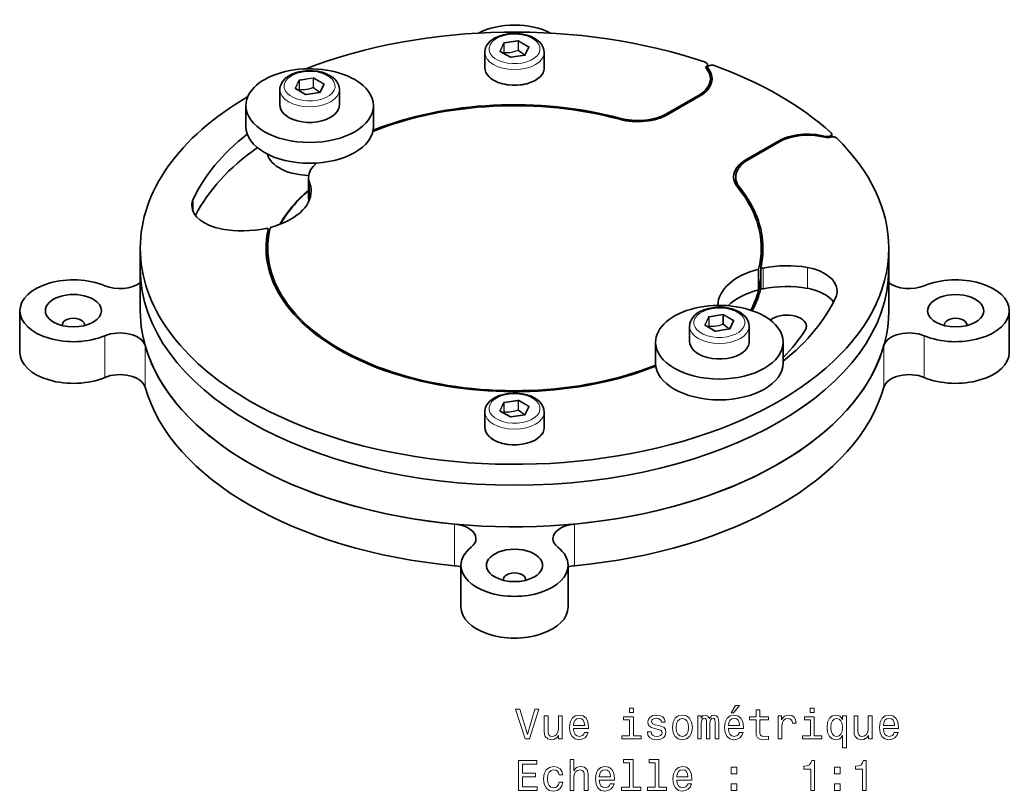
# Model space of a CAD drawing. Extents: x 305 to 976, y 16 to 672.
# Drawn here: x 703.9 to 820.2, y 581.2 to 671.9 of the extents above; entities that cross this region are included whole.
import ezdxf

# ---------------------------------------------------------------- set-up
doc = ezdxf.new("R2010")
doc.units = 0

msp = doc.modelspace()

# ---------------------------------------------------------------- linework, layer by layer
at = {"color": 7, "lineweight": 13, "ltscale": 0.025734}
for p, q in [((760.78, 669.13), (760.34, 668.19)), ((763.34, 667.73), (763.77, 668.66)), ((736.69, 664.76), (736.26, 663.82)), ((736.74, 664.71), (736.3, 663.77)), ((784.86, 636.94), (784.43, 636.01)), ((784.91, 636.9), (784.48, 635.96)), ((760.78, 626.86), (760.34, 625.92)), ((760.82, 626.81), (760.39, 625.88)), ((763.34, 625.46), (763.77, 626.4))]:
    msp.add_line(p, q, dxfattribs=at)
at = {"color": 7, "lineweight": 13, "ltscale": 0.025736}
for p, q in [((760.82, 669.08), (760.39, 668.15)), ((739.25, 663.36), (739.68, 664.29)), ((787.42, 635.55), (787.86, 636.48))]:
    msp.add_line(p, q, dxfattribs=at)
at = {"color": 7, "lineweight": 13, "ltscale": 0.026366}
for p, q in [((760.82, 668.02), (760.82, 669.08)), ((760.86, 668.05), (760.86, 669.1)), ((762.48, 668.3), (762.48, 669.35)), ((762.53, 668.29), (762.53, 669.34)), ((736.74, 663.65), (736.74, 664.71)), ((738.39, 663.92), (738.39, 664.98)), ((738.44, 663.92), (738.44, 664.97)), ((784.91, 635.84), (784.91, 636.9)), ((786.61, 636.1), (786.61, 637.16)), ((762.53, 626.02), (762.53, 627.07)), ((760.82, 625.76), (760.82, 626.81))]:
    msp.add_line(p, q, dxfattribs=at)
at = {"color": 7, "lineweight": 13, "ltscale": 0.040912}
for p, q in [((762.46, 669.42), (760.85, 669.17)), ((762.48, 669.35), (760.86, 669.1)), ((761.65, 667.44), (763.27, 667.69)), ((737.56, 663.07), (739.18, 663.32)), ((786.55, 637.24), (784.93, 636.99)), ((786.56, 637.17), (784.95, 636.92)), ((762.46, 627.15), (760.85, 626.9)), ((762.48, 627.08), (760.86, 626.83)), ((761.65, 625.17), (763.27, 625.42))]:
    msp.add_line(p, q, dxfattribs=at)
at = {"color": 7, "lineweight": 13, "ltscale": 0.034178}
for p, q in [((763.71, 668.66), (762.53, 669.34)), ((763.74, 668.72), (762.56, 669.4)), ((760.37, 668.14), (761.55, 667.45)), ((739.66, 664.35), (738.47, 665.03)), ((787.8, 636.48), (786.61, 637.16)), ((784.45, 635.96), (785.64, 635.27)), ((763.71, 626.39), (762.53, 627.07)), ((763.74, 626.45), (762.56, 627.13)), ((760.37, 625.87), (761.55, 625.19))]:
    msp.add_line(p, q, dxfattribs=at)
at = {"color": 7, "lineweight": 35, "ltscale": 0.044907}
for p, q in [((758.56, 666.22), (758.56, 668.02)), ((765.56, 666.22), (765.56, 668.02)), ((782.64, 634.04), (782.64, 635.84)), ((789.64, 634.04), (789.64, 635.84)), ((758.56, 623.96), (758.56, 625.75)), ((765.56, 623.96), (765.56, 625.75))]:
    msp.add_line(p, q, dxfattribs=at)
at = {"color": 7, "lineweight": 35, "ltscale": 0.000189516}
for p, q in [((760.39, 668.14), (760.39, 668.15)), ((784.48, 635.96), (784.47, 635.96)), ((760.39, 625.87), (760.39, 625.88))]:
    msp.add_line(p, q, dxfattribs=at)
at = {"color": 7, "lineweight": 35, "ltscale": 0.034177}
msp.add_line((760.39, 668.14), (761.58, 667.46), dxfattribs=at)
at = {"color": 7, "lineweight": 13, "ltscale": 0.002935}
for p, q in [((760.82, 668.02), (760.79, 667.91)), ((736.74, 663.65), (736.7, 663.54)), ((784.91, 635.84), (784.87, 635.73)), ((760.82, 625.76), (760.79, 625.64))]:
    msp.add_line(p, q, dxfattribs=at)
at = {"color": 7, "lineweight": 13, "ltscale": 0.0026}
for p, q in [((760.86, 667.99), (760.82, 667.89)), ((784.94, 635.81), (784.91, 635.71)), ((760.86, 625.72), (760.82, 625.62))]:
    msp.add_line(p, q, dxfattribs=at)
at = {"color": 7, "lineweight": 35, "ltscale": 0.040912}
for p, q in [((761.64, 667.45), (763.26, 667.7)), ((737.56, 663.08), (739.17, 663.33)), ((785.73, 635.27), (787.34, 635.52)), ((761.64, 625.18), (763.26, 625.43))]:
    msp.add_line(p, q, dxfattribs=at)
at = {"color": 7, "lineweight": 13, "ltscale": 0.001324}
msp.add_line((762.48, 668.3), (762.5, 668.25), dxfattribs=at)
at = {"color": 7, "lineweight": 13, "ltscale": 0.001085}
for p, q in [((762.53, 668.22), (762.5, 668.25)), ((786.61, 636.03), (786.58, 636.06)), ((762.53, 625.95), (762.5, 625.98))]:
    msp.add_line(p, q, dxfattribs=at)
at = {"color": 7, "lineweight": 13, "ltscale": 0.001073}
for p, q in [((762.56, 668.26), (762.53, 668.29)), ((786.64, 636.08), (786.61, 636.1)), ((762.56, 625.99), (762.53, 626.02))]:
    msp.add_line(p, q, dxfattribs=at)
at = {"color": 7, "lineweight": 35, "ltscale": 0.025734}
for p, q in [((763.29, 667.71), (763.73, 668.64)), ((787.38, 635.53), (787.81, 636.46)), ((763.29, 625.44), (763.73, 626.38))]:
    msp.add_line(p, q, dxfattribs=at)
at = {"color": 7, "lineweight": 13, "ltscale": 0.001213}
for p, q in [((763.71, 668.61), (763.71, 668.66)), ((739.62, 664.24), (739.62, 664.29)), ((787.8, 636.43), (787.8, 636.48)), ((763.71, 626.34), (763.71, 626.39))]:
    msp.add_line(p, q, dxfattribs=at)
at = {"color": 7, "lineweight": 35, "ltscale": 0.017064}
msp.add_line((784.75, 666.61), (784.75, 665.93), dxfattribs=at)
at = {"color": 7, "lineweight": 13, "ltscale": 0.010741}
msp.add_line((784.67, 666.46), (784.67, 666.03), dxfattribs=at)
at = {"color": 7, "lineweight": 35, "ltscale": 0.008913}
msp.add_line((784.77, 666.25), (784.77, 665.89), dxfattribs=at)
at = {"color": 7, "lineweight": 13, "ltscale": 0.007735}
msp.add_line((784.82, 666.13), (784.82, 665.82), dxfattribs=at)
at = {"color": 7, "lineweight": 13, "ltscale": 0.040914}
for p, q in [((738.38, 665.05), (736.76, 664.8)), ((738.39, 664.98), (736.77, 664.73)), ((785.74, 635.26), (787.35, 635.51))]:
    msp.add_line(p, q, dxfattribs=at)
at = {"color": 7, "lineweight": 13, "ltscale": 0.026364}
for p, q in [((736.77, 663.67), (736.77, 664.73)), ((784.95, 635.86), (784.95, 636.92)), ((786.56, 636.11), (786.56, 637.17)), ((762.48, 626.03), (762.48, 627.08)), ((760.86, 625.78), (760.86, 626.83))]:
    msp.add_line(p, q, dxfattribs=at)
at = {"color": 7, "lineweight": 13, "ltscale": 0.034176}
for p, q in [((739.62, 664.29), (738.44, 664.97)), ((736.28, 663.77), (737.47, 663.08)), ((787.83, 636.54), (786.65, 637.22))]:
    msp.add_line(p, q, dxfattribs=at)
at = {"color": 7, "lineweight": 35, "ltscale": 0.025735}
msp.add_line((739.21, 663.34), (739.64, 664.27), dxfattribs=at)
at = {"color": 7, "lineweight": 35, "ltscale": 0.020209}
msp.add_line((785.08, 664.11), (785.08, 664.92), dxfattribs=at)
at = {"color": 7, "lineweight": 35, "ltscale": 0.044908}
for p, q in [((734.47, 661.85), (734.47, 663.65)), ((741.47, 661.85), (741.47, 663.65))]:
    msp.add_line(p, q, dxfattribs=at)
at = {"color": 7, "lineweight": 35, "ltscale": 0.000190735}
msp.add_line((736.31, 663.77), (736.3, 663.77), dxfattribs=at)
at = {"color": 7, "lineweight": 35, "ltscale": 0.034176}
for p, q in [((736.31, 663.77), (737.49, 663.09)), ((784.48, 635.96), (785.66, 635.27)), ((760.39, 625.87), (761.58, 625.19))]:
    msp.add_line(p, q, dxfattribs=at)
at = {"color": 7, "lineweight": 13, "ltscale": 0.002601}
msp.add_line((736.77, 663.62), (736.74, 663.52), dxfattribs=at)
at = {"color": 7, "lineweight": 13, "ltscale": 0.001325}
for p, q in [((738.39, 663.92), (738.41, 663.88)), ((786.56, 636.11), (786.58, 636.06)), ((762.48, 626.03), (762.5, 625.98))]:
    msp.add_line(p, q, dxfattribs=at)
at = {"color": 7, "lineweight": 13, "ltscale": 0.001084}
msp.add_line((738.44, 663.85), (738.41, 663.88), dxfattribs=at)
at = {"color": 7, "lineweight": 13, "ltscale": 0.001072}
msp.add_line((738.47, 663.89), (738.44, 663.92), dxfattribs=at)
at = {"color": 7, "lineweight": 35, "ltscale": 0.104426}
for p, q in [((783.67, 662.96), (780.05, 660.87)), ((793.15, 657.49), (789.53, 655.4))]:
    msp.add_line(p, q, dxfattribs=at)
at = {"color": 7, "lineweight": 35, "ltscale": 0.107292}
msp.add_line((783.81, 662.88), (780.09, 660.73), dxfattribs=at)
at = {"color": 7, "lineweight": 13, "ltscale": 0.004082}
msp.add_line((783.67, 662.96), (783.67, 662.79), dxfattribs=at)
at = {"color": 7, "lineweight": 35, "ltscale": 0.061237}
for p, q in [((730.47, 659.32), (730.47, 661.77)), ((745.47, 659.32), (745.47, 661.77)), ((718.06, 642.56), (718.06, 645.01)), ((778.64, 631.51), (778.64, 633.96)), ((793.64, 631.51), (793.64, 633.96))]:
    msp.add_line(p, q, dxfattribs=at)
at = {"color": 7, "lineweight": 13, "ltscale": 0.004076}
msp.add_line((780.05, 660.87), (780.05, 660.71), dxfattribs=at)
at = {"color": 7, "lineweight": 13, "ltscale": 0.003188}
msp.add_line((774.4, 660.29), (774.4, 660.17), dxfattribs=at)
at = {"color": 7, "lineweight": 35, "ltscale": 0.007791}
msp.add_line((799.35, 658.41), (799.35, 658.1), dxfattribs=at)
at = {"color": 7, "lineweight": 35, "ltscale": 0.107291}
msp.add_line((789.29, 655.42), (793, 657.57), dxfattribs=at)
at = {"color": 7, "lineweight": 13, "ltscale": 0.004083}
msp.add_line((793, 657.57), (793, 657.41), dxfattribs=at)
at = {"color": 7, "lineweight": 13, "ltscale": 0.003087}
msp.add_line((798.64, 658.15), (798.64, 658.02), dxfattribs=at)
at = {"color": 7, "lineweight": 13, "ltscale": 0.004337}
msp.add_line((789.29, 655.25), (789.29, 655.42), dxfattribs=at)
at = {"color": 7, "lineweight": 35, "ltscale": 0.061238}
for p, q in [((737.85, 650.88), (737.85, 653.33)), ((806.06, 642.56), (806.06, 645.01)), ((790.76, 640.1), (790.76, 642.55)), ((791.02, 642.78), (791.02, 640.33))]:
    msp.add_line(p, q, dxfattribs=at)
at = {"color": 7, "lineweight": 13, "ltscale": 0.049371}
msp.add_line((737.97, 650.75), (737.97, 652.72), dxfattribs=at)
at = {"color": 7, "lineweight": 35, "ltscale": 0.021512}
msp.add_line((788.06, 652.5), (788.06, 653.36), dxfattribs=at)
at = {"color": 7, "lineweight": 13, "ltscale": 0.006943}
msp.add_line((788.53, 651.86), (788.53, 652.14), dxfattribs=at)
at = {"color": 7, "lineweight": 13, "ltscale": 0.036832}
msp.add_line((724.29, 649.29), (724.29, 650.76), dxfattribs=at)
at = {"color": 7, "lineweight": 35, "ltscale": 0.030176}
msp.add_line((733.1, 647.23), (733.1, 646.03), dxfattribs=at)
at = {"color": 7, "lineweight": 13, "ltscale": 0.030209}
msp.add_line((733.1, 647.22), (733.1, 646.01), dxfattribs=at)
at = {"color": 7, "lineweight": 35, "ltscale": 0.049246}
msp.add_line((733.04, 643.04), (733.04, 645.01), dxfattribs=at)
at = {"color": 7, "lineweight": 35, "ltscale": 0.049205}
msp.add_line((791.07, 643.04), (791.07, 645.01), dxfattribs=at)
at = {"color": 7, "lineweight": 35, "ltscale": 0.122475}
for p, q in [((718.06, 637.66), (718.06, 642.56)), ((806.06, 637.66), (806.06, 642.56)), ((703.9, 637.66), (703.9, 632.76)), ((820.22, 637.66), (820.22, 632.76)), ((755.76, 607.72), (755.76, 602.82)), ((768.36, 607.72), (768.36, 602.82))]:
    msp.add_line(p, q, dxfattribs=at)
at = {"color": 7, "lineweight": 13, "ltscale": 0.061238}
msp.add_line((791.28, 642.67), (791.28, 640.22), dxfattribs=at)
at = {"color": 7, "lineweight": 13, "ltscale": 0.061237}
msp.add_line((796.49, 640.3), (796.49, 642.74), dxfattribs=at)
at = {"color": 7, "lineweight": 13, "ltscale": 0.122475}
for p, q in [((713.9, 629.82), (713.9, 634.72)), ((810.21, 634.72), (810.21, 629.82)), ((718.62, 628.69), (718.62, 633.59)), ((805.49, 633.59), (805.49, 628.69)), ((755.01, 607.69), (755.01, 612.58)), ((769.1, 607.69), (769.1, 612.58))]:
    msp.add_line(p, q, dxfattribs=at)
at = {"color": 7, "lineweight": 35}
for points in [[(765.56, 668.02), (765.52, 668.34), (765.44, 668.6), (765.28, 668.91), (765.04, 669.21), (764.78, 669.44), (764.46, 669.66), (764.01, 669.89), (763.51, 670.06), (762.98, 670.18), (762.43, 670.24), (761.87, 670.25), (761.32, 670.2), (760.78, 670.1), (760.27, 669.95), (759.8, 669.74), (759.47, 669.54), (759.17, 669.31), (758.92, 669.03), (758.73, 668.74)], [(741.47, 663.65), (741.44, 663.97), (741.36, 664.23), (741.19, 664.54), (740.96, 664.84), (740.69, 665.07), (740.37, 665.29), (739.92, 665.51), (739.43, 665.69), (738.9, 665.81), (738.35, 665.87), (737.79, 665.88), (737.23, 665.83), (736.69, 665.73), (736.18, 665.58), (735.72, 665.37), (735.38, 665.17), (735.09, 664.94), (734.84, 664.66), (734.65, 664.36)], [(758.56, 666.22), (758.59, 665.96), (758.68, 665.68), (758.84, 665.41), (759.06, 665.15), (759.33, 664.92), (759.66, 664.72), (760.12, 664.5), (760.64, 664.34), (761.2, 664.22), (761.78, 664.17), (762.37, 664.17), (762.95, 664.23), (763.5, 664.35), (764.02, 664.51), (764.48, 664.73), (764.8, 664.94), (765.07, 665.17), (765.29, 665.43), (765.41, 665.63)], [(734.47, 661.85), (734.5, 661.59), (734.59, 661.31), (734.75, 661.04), (734.97, 660.78), (735.25, 660.55), (735.57, 660.35), (736.03, 660.13), (736.55, 659.97), (737.11, 659.85), (737.69, 659.8), (738.28, 659.8), (738.86, 659.86), (739.42, 659.97), (739.93, 660.14), (740.39, 660.36), (740.71, 660.57), (740.98, 660.8), (741.2, 661.06), (741.32, 661.26)], [(789.64, 635.84), (789.61, 636.16), (789.53, 636.41), (789.36, 636.73), (789.13, 637.02), (788.86, 637.26), (788.54, 637.48), (788.1, 637.7), (787.6, 637.87), (787.07, 637.99), (786.52, 638.06), (785.96, 638.07), (785.4, 638.02), (784.86, 637.92), (784.36, 637.77), (783.89, 637.56), (783.55, 637.36), (783.26, 637.12), (783.01, 636.85), (782.82, 636.55)], [(782.64, 634.04), (782.67, 633.78), (782.77, 633.49), (782.93, 633.22), (783.15, 632.97), (783.42, 632.74), (783.74, 632.54), (784.21, 632.32), (784.73, 632.15), (785.28, 632.04), (785.86, 631.99), (786.45, 631.99), (787.04, 632.05), (787.59, 632.16), (788.11, 632.33), (788.57, 632.55), (788.89, 632.76), (789.16, 632.99), (789.37, 633.24), (789.49, 633.44)], [(765.56, 625.75), (765.52, 626.07), (765.44, 626.33), (765.28, 626.64), (765.04, 626.94), (764.78, 627.18), (764.46, 627.39), (764.01, 627.62), (763.51, 627.79), (762.98, 627.91), (762.43, 627.97), (761.87, 627.98), (761.32, 627.93), (760.78, 627.83), (760.27, 627.68), (759.8, 627.47), (759.47, 627.27), (759.17, 627.04), (758.92, 626.76), (758.73, 626.47)], [(758.56, 623.96), (758.59, 623.69), (758.68, 623.41), (758.84, 623.14), (759.06, 622.88), (759.33, 622.65), (759.66, 622.45), (760.12, 622.23), (760.64, 622.07), (761.2, 621.95), (761.78, 621.9), (762.37, 621.9), (762.95, 621.96), (763.5, 622.08), (764.02, 622.24), (764.48, 622.46), (764.8, 622.67), (765.07, 622.9), (765.29, 623.16), (765.41, 623.36)]]:
    msp.add_lwpolyline(points, dxfattribs=at)
at = {"color": 7, "lineweight": 13}
for points in [[(762.48, 668.3), (762.09, 668.16), (761.67, 668.06), (761.25, 668.03), (760.86, 668.05)], [(762.5, 668.25), (762, 668.08), (761.51, 667.99), (761.19, 667.98), (760.86, 667.99)], [(762.53, 668.22), (762.91, 667.92), (763.28, 667.7)], [(762.56, 668.26), (762.72, 668.12), (763.05, 667.88), (763.31, 667.74)], [(738.39, 663.92), (738, 663.79), (737.58, 663.69), (737.16, 663.66), (736.77, 663.67)], [(738.41, 663.88), (737.91, 663.71), (737.43, 663.62), (737.1, 663.61), (736.77, 663.62)], [(738.44, 663.85), (738.82, 663.55), (739.19, 663.33)], [(738.47, 663.89), (738.63, 663.75), (738.96, 663.51), (739.22, 663.37)], [(786.58, 636.06), (786.08, 635.9), (785.6, 635.81), (785.28, 635.8), (784.94, 635.81)], [(786.56, 636.11), (786.18, 635.98), (785.76, 635.88), (785.34, 635.85), (784.95, 635.86)], [(786.61, 636.03), (786.99, 635.73), (787.36, 635.52)], [(786.64, 636.08), (786.81, 635.94), (787.13, 635.7), (787.39, 635.56)], [(762.48, 626.03), (762.09, 625.89), (761.67, 625.8), (761.25, 625.76), (760.86, 625.78)], [(762.5, 625.98), (762, 625.81), (761.51, 625.73), (761.19, 625.71), (760.86, 625.72)], [(762.53, 625.95), (762.91, 625.65), (763.28, 625.43)], [(762.56, 625.99), (762.72, 625.85), (763.05, 625.61), (763.31, 625.47)]]:
    msp.add_lwpolyline(points, dxfattribs=at)
for points in [[(776.05, 590.95), (775.58, 590.95), (775.58, 590.44), (776.05, 590.44)], [(787.51, 590.4), (787.81, 590.4), (788.51, 591.26), (788.02, 591.26)], [(797.3, 590.95), (796.83, 590.95), (796.83, 590.44), (797.3, 590.44)], [(764.45, 590.83), (763.57, 587.85), (762.67, 590.83), (762.19, 590.83), (763.32, 587.33), (763.83, 587.33), (764.93, 590.83)], [(767.65, 590.03), (767.21, 590.03), (767.21, 588.47), (767.16, 588.11), (767.01, 587.84), (766.79, 587.68), (766.49, 587.63), (766.25, 587.67), (766.1, 587.79), (766.02, 588), (766, 588.29), (766, 590.03), (765.55, 590.03), (765.55, 588.25), (765.57, 587.9), (765.66, 587.6), (765.96, 587.33), (766.42, 587.23), (766.68, 587.26), (766.89, 587.36), (767.08, 587.51), (767.23, 587.74), (767.23, 587.33), (767.65, 587.33)], [(768.99, 588.55), (770.77, 588.55), (770.77, 588.76), (770.69, 589.34), (770.47, 589.77), (770.12, 590.03), (769.65, 590.13), (769.19, 590.03), (768.83, 589.75), (768.61, 589.29), (768.53, 588.68), (768.6, 588.06), (768.83, 587.61), (769.18, 587.33), (769.63, 587.23), (770.02, 587.29), (770.35, 587.47), (770.58, 587.74), (770.72, 588.1), (770.28, 588.1), (770.19, 587.9), (770.06, 587.75), (769.69, 587.63), (769.4, 587.68), (769.18, 587.86), (769.04, 588.15), (768.99, 588.54)], [(776.03, 587.7), (776.03, 589.94), (774.89, 589.94), (774.89, 589.56), (775.59, 589.56), (775.59, 587.7), (774.68, 587.7), (774.68, 587.33), (776.95, 587.33), (776.95, 587.7)], [(779.04, 588.9), (778.61, 589), (778.29, 589.12), (778.18, 589.36), (778.22, 589.52), (778.32, 589.65), (778.49, 589.72), (778.74, 589.75), (778.98, 589.72), (779.16, 589.63), (779.28, 589.49), (779.33, 589.31), (779.77, 589.31), (779.77, 589.32), (779.69, 589.65), (779.49, 589.91), (779.16, 590.07), (778.74, 590.13), (778.31, 590.07), (778, 589.9), (777.8, 589.66), (777.74, 589.34), (777.79, 589.04), (777.93, 588.83), (778.16, 588.68), (778.5, 588.57), (778.99, 588.45), (779.29, 588.32), (779.38, 588.22), (779.41, 588.07), (779.36, 587.89), (779.24, 587.74), (779.04, 587.65), (778.78, 587.62), (778.5, 587.65), (778.3, 587.76), (778.16, 587.93), (778.11, 588.17), (777.68, 588.17), (777.75, 587.76), (777.96, 587.47), (778.29, 587.29), (778.74, 587.23), (779.21, 587.29), (779.56, 587.47), (779.77, 587.75), (779.85, 588.12), (779.79, 588.44), (779.64, 588.66), (779.38, 588.8)], [(780.62, 588.68), (780.7, 588.06), (780.93, 587.61), (781.3, 587.33), (781.79, 587.23), (782.28, 587.33), (782.65, 587.6), (782.88, 588.06), (782.97, 588.68), (782.88, 589.29), (782.65, 589.75), (782.28, 590.03), (781.79, 590.13), (781.3, 590.03), (780.93, 589.75), (780.7, 589.29)], [(783.61, 587.33), (784.01, 587.33), (784.01, 589.14), (784.04, 589.41), (784.12, 589.6), (784.23, 589.72), (784.38, 589.77), (784.5, 589.73), (784.58, 589.62), (784.63, 589.45), (784.64, 589.23), (784.64, 587.33), (785.02, 587.33), (785.02, 589.14), (785.05, 589.4), (785.12, 589.6), (785.25, 589.72), (785.4, 589.77), (785.52, 589.73), (785.6, 589.62), (785.65, 589.23), (785.65, 587.33), (786.06, 587.33), (786.06, 589.2), (786.03, 589.58), (785.95, 589.88), (785.79, 590.06), (785.53, 590.13), (785.22, 590.03), (784.98, 589.74), (784.8, 590.02), (784.48, 590.13), (784.2, 590.03), (784, 589.75), (784, 590.03), (783.61, 590.03)], [(787.21, 588.55), (788.98, 588.55), (788.99, 588.76), (788.91, 589.34), (788.68, 589.77), (788.33, 590.03), (787.86, 590.13), (787.4, 590.03), (787.05, 589.75), (786.82, 589.29), (786.74, 588.68), (786.82, 588.06), (787.05, 587.61), (787.39, 587.33), (787.85, 587.23), (788.24, 587.29), (788.56, 587.47), (788.8, 587.74), (788.94, 588.1), (788.5, 588.1), (788.41, 587.9), (788.28, 587.75), (787.9, 587.63), (787.62, 587.68), (787.4, 587.86), (787.26, 588.15), (787.21, 588.54)], [(790.45, 589.56), (790.45, 588.21), (790.48, 587.77), (790.62, 587.47), (790.9, 587.29), (791.38, 587.23), (791.91, 587.25), (791.91, 587.64), (791.52, 587.61), (791.18, 587.65), (790.99, 587.77), (790.91, 587.99), (790.89, 588.28), (790.89, 589.56), (791.91, 589.56), (791.91, 589.94), (790.89, 589.94), (790.89, 590.73), (790.45, 590.73), (790.45, 589.94), (789.68, 589.94), (789.68, 589.56)], [(793.06, 587.33), (793.5, 587.33), (793.5, 588.87), (793.55, 589.25), (793.68, 589.51), (793.9, 589.68), (794.2, 589.73), (794.42, 589.7), (794.59, 589.59), (794.69, 589.42), (794.73, 589.19), (795.18, 589.19), (795.11, 589.6), (794.95, 589.89), (794.67, 590.07), (794.29, 590.13), (794.04, 590.09), (793.81, 589.99), (793.62, 589.82), (793.46, 589.58), (793.46, 590.03), (793.06, 590.03)], [(797.28, 587.7), (797.28, 589.94), (796.14, 589.94), (796.14, 589.56), (796.84, 589.56), (796.84, 587.7), (795.93, 587.7), (795.93, 587.33), (798.2, 587.33), (798.2, 587.7)], [(800.63, 589.61), (800.47, 589.84), (800.29, 590), (800.09, 590.09), (799.85, 590.13), (799.42, 590.03), (799.09, 589.75), (798.87, 589.29), (798.8, 588.68), (798.87, 588.07), (799.09, 587.61), (799.42, 587.33), (799.85, 587.23), (800.09, 587.26), (800.29, 587.35), (800.47, 587.5), (800.63, 587.74), (800.63, 586.28), (801.07, 586.28), (801.07, 590.03), (800.63, 590.03)], [(804.09, 590.03), (803.64, 590.03), (803.64, 588.47), (803.59, 588.11), (803.45, 587.84), (803.22, 587.68), (802.92, 587.63), (802.68, 587.67), (802.53, 587.79), (802.45, 588), (802.43, 588.29), (802.43, 590.03), (801.98, 590.03), (801.98, 588.25), (802, 587.9), (802.09, 587.6), (802.39, 587.33), (802.86, 587.23), (803.11, 587.26), (803.33, 587.36), (803.51, 587.51), (803.66, 587.74), (803.66, 587.33), (804.09, 587.33)], [(805.42, 588.55), (807.2, 588.55), (807.2, 588.76), (807.12, 589.34), (806.9, 589.77), (806.55, 590.03), (806.08, 590.13), (805.62, 590.03), (805.27, 589.75), (805.04, 589.29), (804.96, 588.68), (805.04, 588.06), (805.26, 587.61), (805.61, 587.33), (806.06, 587.23), (806.46, 587.29), (806.78, 587.47), (807.02, 587.74), (807.15, 588.1), (806.71, 588.1), (806.62, 587.9), (806.49, 587.75), (806.12, 587.63), (805.83, 587.68), (805.61, 587.86), (805.47, 588.15), (805.42, 588.54)], [(768.99, 588.92), (769.05, 589.27), (769.18, 589.53), (769.39, 589.69), (769.66, 589.74), (769.93, 589.69), (770.14, 589.53), (770.26, 589.27), (770.31, 588.92)], [(781.07, 588.68), (781.11, 589.14), (781.26, 589.46), (781.48, 589.67), (781.79, 589.74), (782.09, 589.67), (782.32, 589.47), (782.46, 589.14), (782.51, 588.68), (782.46, 588.22), (782.32, 587.89), (782.09, 587.69), (781.79, 587.62), (781.48, 587.69), (781.26, 587.89), (781.11, 588.22)], [(787.21, 588.92), (787.26, 589.27), (787.4, 589.53), (787.61, 589.69), (787.88, 589.74), (788.15, 589.69), (788.35, 589.53), (788.48, 589.27), (788.52, 588.92)], [(799.25, 588.68), (799.3, 589.13), (799.44, 589.46), (799.65, 589.66), (799.93, 589.73), (800.22, 589.66), (800.44, 589.46), (800.57, 589.14), (800.62, 588.68), (800.57, 588.22), (800.44, 587.9), (800.22, 587.69), (799.93, 587.63), (799.65, 587.69), (799.44, 587.9), (799.3, 588.23)], [(805.42, 588.92), (805.48, 589.27), (805.61, 589.53), (805.82, 589.69), (806.09, 589.74), (806.36, 589.69), (806.57, 589.53), (806.69, 589.27), (806.74, 588.92)], [(762.52, 581.28), (764.73, 581.28), (764.73, 581.7), (762.98, 581.7), (762.98, 582.89), (764.54, 582.89), (764.54, 583.31), (762.98, 583.31), (762.98, 584.35), (764.69, 584.35), (764.69, 584.78), (762.52, 584.78)], [(767.29, 583.09), (767.73, 583.09), (767.64, 583.49), (767.42, 583.81), (767.08, 584.01), (766.65, 584.08), (766.16, 583.98), (765.79, 583.7), (765.56, 583.24), (765.48, 582.62), (765.56, 582.01), (765.78, 581.56), (766.14, 581.28), (766.63, 581.18), (767.06, 581.26), (767.4, 581.47), (767.63, 581.8), (767.74, 582.25), (767.31, 582.25), (767.24, 581.96), (767.09, 581.75), (766.89, 581.62), (766.65, 581.58), (766.34, 581.65), (766.12, 581.85), (765.98, 582.18), (765.93, 582.64), (765.98, 583.09), (766.12, 583.42), (766.35, 583.62), (766.65, 583.69), (766.91, 583.65), (767.1, 583.53), (767.24, 583.34)], [(768.6, 581.28), (769.05, 581.28), (769.05, 582.84), (769.09, 583.2), (769.24, 583.46), (769.47, 583.62), (769.77, 583.68), (770.01, 583.63), (770.16, 583.5), (770.24, 583.27), (770.26, 582.97), (770.26, 581.28), (770.71, 581.28), (770.71, 583.06), (770.69, 583.42), (770.59, 583.71), (770.3, 583.99), (769.83, 584.08), (769.58, 584.05), (769.36, 583.95), (769.18, 583.8), (769.05, 583.59), (769.05, 584.9), (768.6, 584.9)], [(772.03, 582.5), (773.8, 582.5), (773.81, 582.71), (773.73, 583.29), (773.5, 583.72), (773.15, 583.99), (772.68, 584.08), (772.22, 583.98), (771.87, 583.7), (771.64, 583.24), (771.56, 582.64), (771.64, 582.01), (771.87, 581.56), (772.21, 581.28), (772.67, 581.18), (773.06, 581.25), (773.38, 581.42), (773.62, 581.69), (773.76, 582.06), (773.32, 582.06), (773.23, 581.85), (773.1, 581.7), (772.72, 581.58), (772.44, 581.64), (772.22, 581.81), (772.08, 582.1), (772.03, 582.49)], [(775.56, 584.53), (775.56, 581.65), (774.64, 581.65), (774.64, 581.28), (776.91, 581.28), (776.91, 581.65), (776, 581.65), (776, 584.9), (774.86, 584.9), (774.86, 584.53)], [(778.59, 584.53), (778.59, 581.65), (777.68, 581.65), (777.68, 581.28), (779.94, 581.28), (779.94, 581.65), (779.04, 581.65), (779.04, 584.9), (777.9, 584.9), (777.9, 584.53)], [(781.14, 582.5), (782.91, 582.5), (782.92, 582.71), (782.83, 583.29), (782.61, 583.72), (782.26, 583.99), (781.79, 584.08), (781.33, 583.98), (780.98, 583.7), (780.75, 583.24), (780.67, 582.64), (780.75, 582.01), (780.97, 581.56), (781.32, 581.28), (781.78, 581.18), (782.17, 581.25), (782.49, 581.42), (782.73, 581.69), (782.86, 582.06), (782.43, 582.06), (782.34, 581.85), (782.2, 581.7), (781.83, 581.58), (781.54, 581.64), (781.33, 581.81), (781.19, 582.1), (781.14, 582.49)], [(787.51, 583.24), (788.21, 583.24), (788.21, 583.99), (787.51, 583.99)], [(796.88, 581.28), (797.34, 581.28), (797.34, 584.8), (797, 584.8), (796.91, 584.5), (796.72, 584.29), (796.45, 584.17), (796.06, 584.13), (796.06, 583.77), (796.88, 583.77)], [(799.66, 583.24), (800.35, 583.24), (800.35, 583.99), (799.66, 583.99)], [(802.95, 581.28), (803.41, 581.28), (803.41, 584.8), (803.07, 584.8), (802.98, 584.5), (802.8, 584.29), (802.52, 584.17), (802.14, 584.13), (802.14, 583.77), (802.95, 583.77)], [(772.03, 582.88), (772.08, 583.23), (772.22, 583.48), (772.43, 583.64), (772.7, 583.69), (772.97, 583.64), (773.17, 583.48), (773.3, 583.23), (773.34, 582.88)], [(781.14, 582.88), (781.19, 583.23), (781.33, 583.48), (781.53, 583.64), (781.81, 583.69), (782.07, 583.64), (782.28, 583.48), (782.41, 583.23), (782.45, 582.88)], [(787.51, 581.28), (788.21, 581.28), (788.21, 582.03), (787.51, 582.03)], [(799.66, 581.28), (800.35, 581.28), (800.35, 582.03), (799.66, 582.03)]]:
    msp.add_lwpolyline(points, close=True, dxfattribs=at)
at = {"color": 7, "lineweight": 35}
for centre, radius, start, end in [((760.13, 668.01), 1.57, 152.575, 179.6882), ((763.25, 667.76), 0.0644, 275.0056, 307.6149), ((761.62, 667.55), 0.106, 244.7011, 280.1215), ((764.25, 666.23), 1.31, 332.4091, 359.5703), ((736.04, 663.64), 1.57, 152.575, 179.6882), ((737.54, 663.18), 0.106, 244.7011, 280.1215), ((739.17, 663.39), 0.0644, 275.0056, 307.6149), ((740.16, 661.86), 1.31, 332.4091, 359.5703), ((784.21, 635.83), 1.57, 152.575, 179.6882), ((785.71, 635.37), 0.106, 244.7011, 280.1215), ((787.34, 635.58), 0.0644, 275.0056, 307.6149), ((788.33, 634.05), 1.31, 332.4091, 359.5703), ((760.13, 625.74), 1.57, 152.575, 179.6882), ((761.62, 625.28), 0.106, 244.7011, 280.1215), ((763.25, 625.49), 0.0644, 275.0056, 307.6149), ((764.25, 623.97), 1.31, 332.4091, 359.5703)]:
    msp.add_arc(centre, radius, start, end, dxfattribs=at)
at = {"color": 7, "lineweight": 13}
for centre in [(760.87, 668.04), (736.78, 663.67), (784.96, 635.86), (760.87, 625.77)]:
    msp.add_arc(centre, 0.0484, 196.6983, 251.7895, dxfattribs=at)
at = {"color": 7, "lineweight": 35}
for centre, major_axis, start_param, end_param in [((762.06, 645.01), (44, 0), 1.035512, 2.162396), ((762.06, 667.6), (6.3, 0), 0.833288, 2.308305), ((784.25, 666.61), (0.5, 0), 0, 1.035512), ((784.25, 666.61), (0.5, 0), 5.734108, 6.283185), ((785.27, 666.25), (0.5, 0), 1.007925, 3.141593), ((737.97, 661.77), (7.5, 0), 0.785398, 3.141593), ((785.27, 666.25), (0.7, 0), 2.592515, 3.141593), ((785.27, 666.25), (0.7, 0), 3.141593, 3.574312), ((780.28, 664.92), (4.8, 0), 0, 0.432719), ((785.27, 666.25), (0.5, 0), 3.141593, 3.574312), ((780.28, 664.92), (5, 0), 0, 0.432719), ((762.06, 645.01), (44, 0), 0.562871, 1.007925), ((737.97, 661.77), (7.5, 0), 0, 0.785398), ((780.28, 664.92), (4.8, 0), 5.497787, 6.283186), ((780.28, 664.92), (5, 0), 5.497787, 6.283186), ((762.06, 645.01), (44, 0), 2.364176, 3.14163), ((762.06, 645.01), (29.01, 0), 1.130303, 2.182392), ((762.06, 645.01), (29.21, 0), 1.134418, 2.176248), ((737.97, 661.77), (7.5, 0), 3.141593, 6.283185), ((776.52, 662.91), (5, 0), 4.27601, 5.497787), ((776.56, 662.77), (5, 0), 4.271896, 5.497787), ((762.06, 645.01), (39.06, 0), 2.505268, 2.883566), ((737.97, 659.32), (7.5, 0), 3.141593, 6.283185), ((796.54, 655.53), (5, 0), 1.138077, 2.356194), ((796.54, 655.53), (4.8, 0), 1.138077, 2.356194), ((798.85, 658.41), (0.5, 0), 4.27967, 6.283185), ((798.85, 658.41), (0.5, 0), 6.283185, 6.846057), ((798.85, 658.41), (0.7, 0), 4.27967, 5.261467), ((799.47, 657.82), (0.5, 0), 0.535284, 2.119874), ((762.06, 645.01), (44, 0), 0.000034, 0.535284), ((762.06, 642.56), (39.06, 0), 2.455824, 2.858484), ((762.06, 642.56), (39.06, 0), 2.455824, 2.858484), ((737.97, 656.46), (-5, 0), 0.136796, 1.550895), ((742.85, 653.33), (5, 0), 2.517313, 3.141603), ((792.82, 653.38), (5, 0), 2.356194, 3.141593), ((793.06, 653.36), (5, 0), 2.356194, 3.141593), ((742.85, 653.33), (5, 0), 3.141603, 3.354337), ((730.05, 651.73), (8.1, 0), 6.283108, 6.495929), ((792.82, 653.38), (5, 0), 3.141593, 3.582086), ((793.06, 653.36), (5, 0), 3.141593, 3.577971), ((730.05, 651.73), (8.1, 0), 5.133329, 6.283108), ((762.06, 642.56), (29.06, 0), 2.554968, 2.823273), ((762.06, 642.56), (29.01, 0), 2.557566, 2.821105), ((762.06, 645.01), (29.01, 0), 6.283067, 6.723678), ((762.06, 645.01), (29.21, 0), 6.283092, 6.719564), ((729.12, 650.03), (5, 0), 2.883566, 3.14167), ((742.85, 650.88), (5, 0), 3.141603, 3.255793), ((729.12, 650.03), (5, 0), 3.14167, 4.408843), ((730.05, 651.73), (8.1, 0), 4.408843, 5.062822), ((732.9, 647.23), (0.2, 0), 6.283168, 8.204415), ((762.06, 645.01), (29.21, 0), 3.010162, 3.141546), ((762.06, 645.01), (29.01, 0), 2.994324, 3.141614), ((732.9, 647.23), (0.2, 0), 6.151755, 6.283168), ((762.06, 645.01), (44, 0), 3.14163, 3.926991), ((762.06, 645.01), (44, 0), 3.926991, 6.283219), ((762.06, 645.01), (29.21, 0), 3.141546, 5.31735), ((762.06, 642.56), (29.21, 0), 3.02451, 3.068913), ((762.06, 645.01), (29.01, 0), 3.141614, 5.321429), ((762.06, 645.01), (29.01, 0), 6.135916, 6.283067), ((762.06, 645.01), (29.21, 0), 6.151755, 6.283092), ((762.06, 642.56), (29.21, 0), 0.07268, 0.117083), ((762.06, 642.56), (29.21, 0), 0.07268, 0.117082), ((762.06, 642.56), (29.06, 0), 3.082926, 3.10404), ((762.06, 642.56), (44, 0), 3.141632, 6.283219), ((762.06, 642.56), (44, 0), 3.14163, 6.283186), ((794.07, 638.28), (8.1, 0), 1.991736, 3.140143), ((791.22, 642.78), (0.2, 0), 3.010162, 3.141575), ((791.22, 642.78), (0.2, 0), 3.141575, 5.062822), ((794.07, 638.28), (8.1, 0), 1.26725, 1.92123), ((794.99, 639.99), (5, 0), 0.000077, 1.26725), ((710.2, 637.66), (6.3, 0), 0.942442, 3.141593), ((715.66, 642), (3, 0), 4.084035, 5.636306), ((762.06, 642.56), (29.01, 0), 5.990655, 6.22237), ((762.06, 642.56), (29.01, 0), 6.135916, 6.222348), ((808.45, 642), (3, 0), 3.788472, 5.340743), ((813.92, 637.66), (6.3, 0), 6.283185, 8.482336), ((794.07, 635.83), (8.1, 0), 1.991736, 2.597811), ((762.06, 642.56), (29.21, 0), 5.989007, 6.151305), ((791.22, 640.33), (0.2, 0), 3.141575, 5.062822), ((794.07, 635.83), (8.1, 0), 1.26725, 1.92123), ((794.99, 637.54), (5, 0), 0.41647, 1.26725), ((794.99, 639.99), (5, 0), 6.025159, 6.283263), ((710.2, 637.66), (3.3, 0), 0.785398, 3.926991), ((710.2, 637.66), (3.3, 0), 5.497787, 7.068583), ((786.14, 633.96), (7.5, 0), 0.785398, 3.141593), ((762.06, 645.01), (39.06, 0), 5.654151, 6.025159), ((813.92, 637.66), (3.3, 0), 5.497787, 10.210176), ((710.2, 637.66), (6.3, 0), 3.141593, 5.340743), ((762.06, 637.66), (44, 0), 3.141632, 3.926991), ((762.06, 637.66), (44, 0), 3.926991, 6.283184), ((813.92, 637.66), (6.3, 0), 4.084035, 6.283185), ((710.2, 637.66), (3.3, 0), 3.926991, 5.497787), ((710.2, 636.03), (1.3, 0), 0, 3.141593), ((786.14, 633.96), (7.5, 0), 0, 0.785398), ((794.07, 635.83), (2.3, 0), 6.283064, 8.845385), ((813.92, 637.66), (3.3, 0), 3.926991, 5.497787), ((813.92, 636.03), (1.3, 0), 0, 3.141593), ((710.2, 636.03), (1.3, 0), 3.141593, 3.304915), ((710.2, 636.03), (1.3, 0), 6.119864, 6.283185), ((715.66, 633.32), (3, 0), 0.16077, 2.19915), ((762.06, 642.56), (36.36, 0), 5.764831, 5.934119), ((794.07, 635.83), (2.3, 0), 5.934119, 6.283064), ((808.45, 633.32), (3, 0), 0.942442, 2.980823), ((813.92, 636.03), (1.3, 0), 3.141593, 3.304915), ((813.92, 636.03), (1.3, 0), 6.119864, 6.283185), ((786.14, 633.96), (7.5, 0), 3.141593, 6.283185), ((762.06, 637.66), (44, 0), 3.302362, 4.551619), ((762.06, 637.66), (44, 0), 4.873159, 6.122416), ((710.2, 632.76), (-6.3, 0), 6.283185, 8.482336), ((794.07, 630.93), (-2.3, 0), 4.8581, 4.89756), ((813.92, 632.76), (-6.3, 0), 0.942442, 3.141593), ((786.14, 631.51), (7.5, 0), 3.141593, 6.283185), ((715.66, 628.42), (3, 0), 0.16077, 2.19915), ((808.45, 628.42), (3, 0), 0.942442, 2.980823), ((762.06, 632.76), (44, 0), 3.302362, 4.551619), ((762.06, 632.76), (44, 0), 4.873159, 6.122416), ((754.53, 610.87), (3, 0), 0.000047, 1.410027), ((769.58, 610.87), (3, 0), 1.731566, 3.141546), ((754.53, 610.87), (3, 0), 5.654831, 6.283232), ((769.58, 610.87), (3, 0), 3.141546, 3.769947), ((762.06, 607.72), (6.3, 0), 2.513239, 3.141592), ((762.06, 607.72), (3.3, 0), 5.497787, 10.210176), ((762.06, 607.72), (6.3, 0), 0, 0.628354), ((754.53, 605.98), (3, 0), 1.15047, 1.410027), ((762.06, 607.72), (6.3, 0), 3.141592, 6.283186), ((769.58, 605.98), (3, 0), 1.731566, 1.991126), ((762.06, 607.72), (3.3, 0), 3.926991, 5.497787), ((762.06, 606.09), (1.3, 0), 0, 3.141593), ((762.06, 606.09), (1.3, 0), 3.141593, 3.304915), ((762.06, 606.09), (1.3, 0), 6.119864, 6.283185), ((762.06, 602.82), (-6.3, 0), 6.283185, 9.424778)]:
    msp.add_ellipse(centre, major_axis=major_axis, ratio=0.57735, start_param=start_param, end_param=end_param, dxfattribs=at)
at = {"color": 7, "lineweight": 13}
for centre, major_axis, ratio, start_param, end_param in [((762.06, 668.43), (3, 0), 0.57735, 5.997787, 12.280972), ((760.87, 669.11), (0.1, 0), 0.57735, 1.832596, 2.879793), ((760.78, 669.09), (-0.0453, 0.0211), 0.788675, 3.492472, 5.063268), ((760.87, 669.07), (0.05, 0), 0.57735, 1.832596, 2.879793), ((760.85, 669.13), (-0.0076, 0.0494), 0.211325, 4.080475, 5.651271), ((762.49, 669.36), (0.1, 0), 0.57735, 0.785398, 1.832596), ((762.46, 669.38), (-0.0076, 0.0494), 0.211325, 4.080475, 5.651271), ((762.49, 669.32), (0.05, 0), 0.57735, 0.785398, 1.832596), ((762.56, 669.36), (0.025, 0.0433), 0.57735, 0.785398, 2.356194), ((762.06, 668.02), (3.5, 0), 0.57735, 3.141622, 6.283214), ((760.44, 668.18), (0.1, 0), 0.57735, 2.879793, 3.926991), ((760.34, 668.15), (-0.0453, 0.0211), 0.788675, 3.492472, 5.063268), ((760.37, 668.1), (-0.025, -0.0433), 0.57735, 3.141593, 3.926991), ((760.87, 668.02), (0.05, 0), 0.57735, 1.832596, 2.879793), ((760.87, 668.02), (0.0045, 0.0498), 0.363163, 1.009314, 2.132278), ((762.49, 668.27), (0.05, 0), 0.57735, 0.785398, 1.832596), ((762.49, 668.27), (0.0337, 0.037), 0.394572, 4.480817, 5.603781), ((763.27, 667.65), (0.0076, -0.0494), 0.211325, 2.509678, 3.141593), ((763.24, 667.75), (0.1, 0), 0.57735, 4.974188, 6.021386), ((763.34, 667.69), (0.0453, -0.0211), 0.788675, 1.921676, 3.141714), ((763.74, 668.68), (0.025, 0.0433), 0.57735, 0.785398, 2.356194), ((763.67, 668.64), (0.05, 0), 0.57735, 6.283185, 7.068583), ((763.77, 668.62), (0.0453, -0.0211), 0.788675, 1.921676, 3.141714), ((763.67, 668.68), (0.1, 0), 0.57735, 6.021386, 7.068583), ((761.55, 667.41), (-0.025, -0.0433), 0.57735, 3.141593, 3.926991), ((761.62, 667.5), (0.1, 0), 0.57735, 3.926991, 4.974188), ((761.65, 667.4), (0.0076, -0.0494), 0.211325, 2.509678, 3.141593), ((737.97, 664.06), (3, 0), 0.57735, 5.997787, 12.280972), ((762.06, 666.22), (3.5, 0), 0.57735, 3.141622, 6.283214), ((736.79, 664.74), (0.1, 0), 0.57735, 1.832596, 2.879793), ((736.69, 664.72), (-0.0453, 0.0211), 0.788675, 3.492472, 5.063268), ((736.79, 664.7), (0.05, 0), 0.57735, 1.832596, 2.879793), ((736.76, 664.76), (-0.0076, 0.0494), 0.211325, 4.080475, 5.651271), ((738.4, 664.99), (0.1, 0), 0.57735, 0.785398, 1.832596), ((738.38, 665.01), (-0.0076, 0.0494), 0.211325, 4.080475, 5.651271), ((738.4, 664.95), (0.05, 0), 0.57735, 0.785398, 1.832596), ((738.47, 664.99), (0.025, 0.0433), 0.57735, 0.785398, 2.356194), ((739.66, 664.31), (0.025, 0.0433), 0.57735, 0.785398, 2.356194), ((739.59, 664.27), (0.05, 0), 0.57735, 0, 0.785398), ((739.68, 664.25), (0.0453, -0.0211), 0.788675, 1.921676, 3.141714), ((739.59, 664.31), (0.1, 0), 0.57735, 6.021386, 7.068583), ((737.97, 663.65), (3.5, 0), 0.57735, 3.141622, 6.283214), ((736.35, 663.81), (0.1, 0), 0.57735, 2.879793, 3.926991), ((736.26, 663.78), (-0.0453, 0.0211), 0.788675, 3.492472, 5.063268), ((736.28, 663.73), (-0.025, -0.0433), 0.57735, 3.141593, 3.926991), ((736.79, 663.65), (0.05, 0), 0.57735, 1.832596, 2.879793), ((736.79, 663.65), (0.0045, 0.0498), 0.363163, 1.009314, 2.132278), ((737.47, 663.04), (-0.025, -0.0433), 0.57735, 3.141593, 3.926991), ((737.54, 663.12), (0.1, 0), 0.57735, 3.926991, 4.974188), ((737.56, 663.03), (0.0076, -0.0494), 0.211325, 2.509678, 3.141593), ((738.4, 663.9), (0.05, 0), 0.57735, 0.785398, 1.832596), ((738.4, 663.9), (0.0337, 0.037), 0.394572, 4.480817, 5.603781), ((739.18, 663.28), (0.0076, -0.0494), 0.211325, 2.509678, 3.141593), ((739.15, 663.37), (0.1, 0), 0.57735, 4.974188, 6.021386), ((739.25, 663.32), (0.0453, -0.0211), 0.788675, 1.921676, 3.141714), ((737.97, 661.85), (3.5, 0), 0.57735, 3.141622, 6.283214), ((786.14, 636.25), (3, 0), 0.57735, 5.997787, 12.280972), ((784.96, 636.93), (0.1, 0), 0.57735, 1.832596, 2.879793), ((784.86, 636.9), (-0.0453, 0.0211), 0.788675, 3.492472, 5.063268), ((784.96, 636.89), (0.05, 0), 0.57735, 1.832596, 2.879793), ((784.93, 636.94), (-0.0076, 0.0494), 0.211325, 4.080475, 5.651271), ((786.58, 637.18), (0.1, 0), 0.57735, 0.785398, 1.832596), ((786.55, 637.19), (-0.0076, 0.0494), 0.211325, 4.080475, 5.651271), ((786.58, 637.14), (0.05, 0), 0.57735, 0.785398, 1.832596), ((786.65, 637.18), (0.025, 0.0433), 0.57735, 0.785398, 2.356194), ((787.83, 636.5), (0.025, 0.0433), 0.57735, 0.785398, 2.356194), ((787.76, 636.46), (0.05, 0), 0.57735, 0, 0.785398), ((787.86, 636.44), (0.0453, -0.0211), 0.788675, 1.921676, 3.141714), ((787.76, 636.5), (0.1, 0), 0.57735, 6.021386, 7.068583), ((786.14, 635.84), (3.5, 0), 0.57735, 3.141622, 6.283214), ((784.53, 636), (0.1, 0), 0.57735, 2.879793, 3.926991), ((784.43, 635.97), (-0.0453, 0.0211), 0.788675, 3.492472, 5.063268), ((784.45, 635.91), (-0.025, -0.0433), 0.57735, 3.141593, 3.926991), ((784.96, 635.83), (0.05, 0), 0.57735, 1.832596, 2.879793), ((784.96, 635.83), (0.0045, 0.0498), 0.363163, 1.009314, 2.132278), ((785.64, 635.23), (-0.025, -0.0433), 0.57735, 3.141593, 3.926991), ((785.71, 635.31), (0.1, 0), 0.57735, 3.926991, 4.974188), ((785.74, 635.22), (0.0076, -0.0494), 0.211325, 2.509678, 3.141593), ((786.58, 636.08), (0.05, 0), 0.57735, 0.785398, 1.832596), ((786.58, 636.08), (0.0337, 0.037), 0.394572, 4.480817, 5.603781), ((787.35, 635.47), (0.0076, -0.0494), 0.211325, 2.509678, 3.141593), ((787.33, 635.56), (0.1, 0), 0.57735, 4.974188, 6.021386), ((787.42, 635.51), (0.0453, -0.0211), 0.788675, 1.921676, 3.141714), ((786.14, 634.04), (3.5, 0), 0.57735, 3.141622, 6.283214), ((762.06, 626.16), (3, 0), 0.57735, 5.997787, 12.280972), ((762.49, 627.09), (0.1, 0), 0.57735, 0.785398, 1.832596), ((762.46, 627.11), (-0.0076, 0.0494), 0.211325, 4.080475, 5.651271), ((762.49, 627.05), (0.05, 0), 0.57735, 0.785398, 1.832596), ((762.56, 627.09), (0.025, 0.0433), 0.57735, 0.785398, 2.356194), ((760.44, 625.91), (0.1, 0), 0.57735, 2.879793, 3.926991), ((760.34, 625.88), (-0.0453, 0.0211), 0.788675, 3.492472, 5.063268), ((760.37, 625.83), (-0.025, -0.0433), 0.57735, 3.141593, 3.926991), ((760.87, 626.84), (0.1, 0), 0.57735, 1.832596, 2.879793), ((760.78, 626.82), (-0.0453, 0.0211), 0.788675, 3.492472, 5.063268), ((760.87, 626.8), (0.05, 0), 0.57735, 1.832596, 2.879793), ((760.85, 626.86), (-0.0076, 0.0494), 0.211325, 4.080475, 5.651271), ((762.49, 626), (0.05, 0), 0.57735, 0.785398, 1.832596), ((762.49, 626), (0.0337, 0.037), 0.394572, 4.480817, 5.603781), ((763.74, 626.41), (0.025, 0.0433), 0.57735, 0.785398, 2.356194), ((763.67, 626.37), (0.05, 0), 0.57735, 6.283185, 7.068583), ((763.77, 626.35), (0.0453, -0.0211), 0.788675, 1.921676, 3.141714), ((763.67, 626.41), (0.1, 0), 0.57735, 6.021386, 7.068583), ((762.06, 625.75), (3.5, 0), 0.57735, 3.141622, 6.283214), ((760.87, 625.75), (0.05, 0), 0.57735, 1.832596, 2.879793), ((760.87, 625.75), (0.0045, 0.0498), 0.363163, 1.009314, 2.132278), ((761.62, 625.23), (0.1, 0), 0.57735, 3.926991, 4.974188), ((761.55, 625.14), (-0.025, -0.0433), 0.57735, 3.141593, 3.926991), ((761.65, 625.13), (0.0076, -0.0494), 0.211325, 2.509678, 3.141593), ((763.27, 625.38), (0.0076, -0.0494), 0.211325, 2.509678, 3.141593), ((763.24, 625.48), (0.1, 0), 0.57735, 4.974188, 6.021386), ((763.34, 625.42), (0.0453, -0.0211), 0.788675, 1.921676, 3.141714), ((762.06, 623.96), (3.5, 0), 0.57735, 3.141622, 6.283214)]:
    msp.add_ellipse(centre, major_axis=major_axis, ratio=ratio, start_param=start_param, end_param=end_param, dxfattribs=at)

doc.saveas('drawing.dxf')
